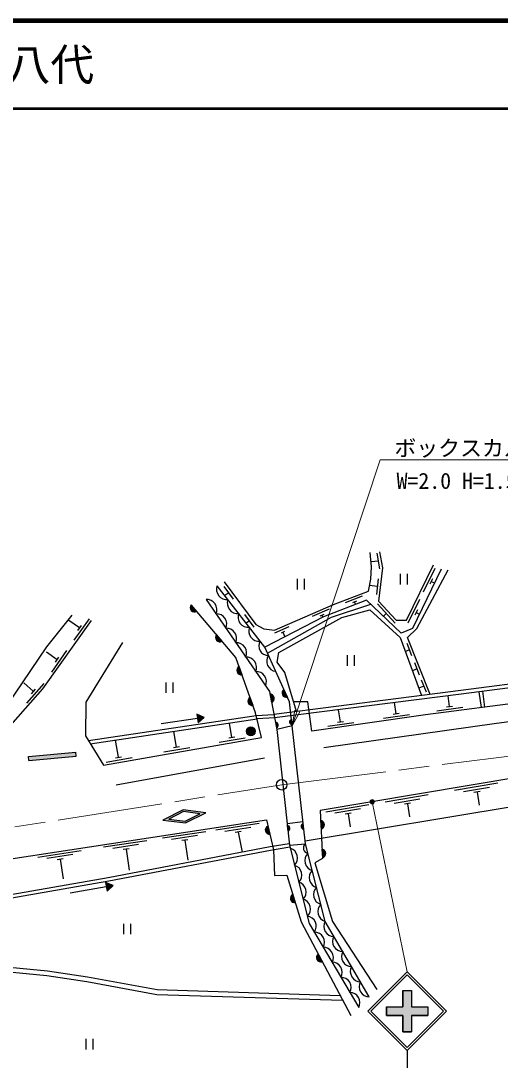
# Model space of a CAD drawing. Units: millimetres at full size, sheet at 1:1000; details may follow other scales. Extents: x 40000 to 680000, y 20000 to 380000.
# Drawn here: x 431650 to 486439, y 260786 to 380000 of the extents above; entities that cross this region are included whole.
import ezdxf
from ezdxf.enums import TextEntityAlignment as Align

# ---------------------------------------------------------------- set-up
doc = ezdxf.new("R2010")
doc.units = ezdxf.units.MM
doc.header["$LTSCALE"] = 1000
doc.linetypes.add('CHAIN', pattern=[18.5, 12, -1.5, 3.5, -1.5])
doc.linetypes.add('DASHED', pattern=[7.5, 6, -1.5])
for name, color, linetype, lineweight in [('M-BGD', 7, 'Continuous', 25), ('M-BMK', 2, 'CHAIN', 13), ('M-BMK-SRVR', 3, 'Continuous', 25), ('M-STR-HTXT', 7, 'Continuous', 13), ('M-STR-STR1', 1, 'Continuous', 25), ('M-STR-STRC', 7, 'Continuous', 25), ('M-TTL', 2, 'Continuous', 140), ('M-TTL-LINE', 7, 'Continuous', 50)]:
    doc.layers.add(name, color=color, linetype=linetype, lineweight=lineweight)
doc.layers.add('M-TTL-TXT', color=7, linetype='Continuous')
doc.styles.add('ＭＳ ゴシック', font='')
doc.styles.get('ＭＳ ゴシック').set_extended_font_data('MS Gothic')

# ---------------------------------------------------------------- blocks, each defined once
blk = doc.blocks.new('open_arrow')
at = {"color": 0, "linetype": 'Continuous', "lineweight": -2}
blk.add_lwpolyline([(7.5, 1.25), (0, 0), (7.5, -1.25)], dxfattribs=at)

msp = doc.modelspace()

# ---------------------------------------------------------------- hatches: boundary and pattern name
at = {"layer": 'M-BGD'}
for points in [[(451761, 312519, -0.82183), (451120, 313275)], [(454649, 309110, -0.82183), (454008, 309866)], [(456934, 305283, -0.82183), (456601, 306216)], [(460108, 303085, -0.82183), (460302, 302113)], [(462129, 302713, -0.82183), (461721, 303616)], [(458194, 301759, -0.82183), (457860, 302692)], [(451903, 299786), (452620, 300399), (451755, 300775)], [(457439, 298817, -0.41421), (457939, 299317, -0.41421), (458439, 298817, -1)], [(460876, 299226), (460754, 299840, -0.84072)], [(462594, 300195), (462663, 299573, -0.84072)], [(465918, 288637, -0.82183), (465964, 287648)], [(460114, 287025, -0.82183), (459889, 287990)], [(462179, 287426), (462111, 288048, -0.84072)], [(463924, 288246), (463993, 287624, -0.84072)], [(466072, 285341, -0.82183), (466118, 284351)], [(441504, 280560), (442207, 281190), (441334, 281546)], [(463012, 279228, -0.82183), (462726, 280176)], [(466089, 272485, -0.82183), (465624, 273360)]]:
    msp.add_hatch(color=256, dxfattribs=at).paths.add_polyline_path(points)
at = {"layer": 'M-STR-HTXT'}
msp.add_hatch(color=256, dxfattribs=at).paths.add_polyline_path([(472042, 290895, -1), (471603, 290656, -1)])
at = {"layer": 'M-STR-STRC'}
for points in [[(437992, 295995), (437949, 296443), (432507, 295930), (432549, 295482)], [(475299, 266351), (475298, 264491), (476298, 264491), (476299, 266351), (478159, 266351), (478159, 267351), (476299, 267351), (476300, 269211), (475300, 269211), (475299, 267351), (473439, 267351), (473439, 266351)]]:
    msp.add_hatch(color=256, dxfattribs=at).paths.add_polyline_path(points)
h = msp.add_hatch(color=256, dxfattribs=at)
h.paths.add_polyline_path([(450213, 289839), (447874, 288680), (450465, 288360), (452804, 289518)])
h.paths.add_polyline_path([(452118, 289401), (450431, 288557), (448561, 288797), (450247, 289641)], flags=16)

# ---------------------------------------------------------------- linework, layer by layer
at = {"layer": 'M-BGD'}
for p, q in [((472688, 317384), (472380, 319158)), ((472534, 318271), (471680, 318170)), ((478957, 317425), (477636, 314732)), ((463232, 316234), (463232, 315034)), ((464032, 316234), (464032, 315034)), ((472330, 314470), (472533, 316258)), ((475003, 316804), (475003, 315604)), ((475803, 316804), (475803, 315604)), ((478720, 316260), (478412, 315632)), ((478566, 315946), (478928, 315773)), ((455952, 313926), (454879, 315371)), ((472432, 315364), (471515, 315468)), ((455415, 314648), (454979, 314325)), ((470678, 314244), (468714, 313503)), ((470031, 313679), (469573, 313506)), ((469802, 313593), (469908, 313311)), ((477217, 313877), (475896, 311184)), ((451761, 312519), (451120, 313275)), ((466884, 312775), (464960, 311932)), ((474441, 311180), (472408, 313385)), ((476980, 312712), (476671, 312084)), ((476826, 312398), (477219, 312205)), ((438370, 310623), (437146, 311490)), ((437748, 309225), (439482, 311674)), ((458321, 310734), (457248, 312179)), ((457784, 311457), (457417, 311177)), ((466267, 312177), (465818, 311980)), ((466043, 312079), (466144, 311848)), ((473424, 312283), (473091, 311975)), ((438168, 310337), (438573, 310908)), ((462295, 310765), (460646, 310043)), ((461783, 310214), (461398, 310045)), ((461591, 310129), (461818, 309612)), ((454649, 309110), (454008, 309866)), ((476360, 307440), (475810, 308836)), ((435797, 306988), (434572, 307855)), ((435175, 305591), (436908, 308039)), ((476085, 308138), (475605, 307956)), ((435594, 306703), (435999, 307274)), ((468968, 307504), (468968, 306304)), ((469768, 307504), (469768, 306304)), ((477225, 305245), (476675, 306640)), ((456934, 305283), (456601, 306216)), ((476950, 305943), (476412, 305731)), ((433109, 303358), (431984, 304351)), ((432341, 302035), (434326, 304285)), ((448214, 304399), (448214, 303199)), ((449014, 304399), (449014, 303199)), ((478002, 303274), (477452, 304669)), ((432877, 303096), (433340, 303621)), ((460108, 303085), (460302, 302113)), ((462129, 302713), (461721, 303616)), ((477727, 303971), (477136, 303738)), ((480656, 301663), (480499, 302889)), ((458194, 301759), (457860, 302692)), ((474557, 300824), (474372, 302106)), ((480309, 301618), (481003, 301708)), ((439365, 297756), (458564, 300618)), ((451755, 300775), (451903, 299786)), ((452620, 300399), (451755, 300775)), ((468180, 299905), (467980, 301290)), ((473115, 300313), (476084, 300741)), ((474210, 300774), (474903, 300874)), ((479207, 301173), (482182, 301559)), ((439591, 297386), (458656, 300227)), ((451829, 300280), (447675, 299657)), ((452620, 300399), (451903, 299786)), ((455762, 298124), (455518, 299760)), ((460754, 299840), (460876, 299226)), ((462663, 299573), (462594, 300195)), ((466738, 299394), (469708, 299822)), ((467834, 299855), (468526, 299955)), ((449431, 297014), (449123, 298806)), ((454336, 297569), (457291, 298088)), ((455417, 298064), (456107, 298185)), ((442829, 295856), (442485, 297817)), ((448005, 296459), (450960, 296977)), ((449086, 296953), (449775, 297074)), ((441404, 295301), (444358, 295820)), ((442484, 295796), (443174, 295916)), ((486162, 292875), (481230, 292048)), ((485225, 292413), (482266, 291918)), ((478209, 291542), (473278, 290715)), ((477272, 291081), (474314, 290585)), ((484140, 291928), (483450, 291812)), ((483795, 291870), (484043, 290390)), ((471428, 290405), (466497, 289579)), ((470492, 289944), (467533, 289448)), ((476188, 290595), (475497, 290479)), ((475843, 290537), (476091, 289058)), ((462084, 288297), (463896, 288499)), ((465918, 288637), (465964, 287648)), ((469407, 289458), (468717, 289343)), ((469062, 289400), (469310, 287921)), ((452787, 287346), (447845, 286591)), ((458887, 288277), (453944, 287522)), ((457944, 287829), (454978, 287377)), ((456852, 287359), (456160, 287254)), ((456506, 287306), (456947, 284999)), ((460114, 287025), (459889, 287990)), ((462111, 288048), (462179, 287426)), ((463993, 287624), (463924, 288246)), ((446058, 286319), (441115, 285564)), ((451844, 286898), (448879, 286446)), ((450753, 286428), (450061, 286323)), ((450407, 286375), (450754, 284099)), ((438537, 285171), (433594, 284416)), ((445115, 285871), (442149, 285418)), ((444023, 285401), (443331, 285295)), ((443677, 285348), (444042, 282960)), ((466072, 285341), (466118, 284351)), ((437593, 284723), (434628, 284270)), ((436502, 284253), (435810, 284147)), ((436156, 284200), (436498, 281958)), ((441334, 281546), (441504, 280560)), ((442207, 281190), (441334, 281546)), ((441419, 281053), (437281, 280336)), ((442207, 281190), (441504, 280560)), ((463012, 279228), (462726, 280176)), ((443389, 276825), (443389, 275625)), ((444189, 276825), (444189, 275625)), ((466089, 272485), (465624, 273360)), ((439096, 263666), (439096, 262466)), ((439896, 263666), (439896, 262466))]:
    msp.add_line(p, q, dxfattribs=at)
at = {"layer": 'M-BGD', "linetype": 'DASHED'}
for p, q in [((484017, 303341), (484253, 301526)), ((484413, 303393), (484649, 301577)), ((458564, 300618), (460573, 300747)), ((460651, 300354), (458656, 300227))]:
    msp.add_line(p, q, dxfattribs=at)
at = {"layer": 'M-BGD'}
for points in [[(454875, 315880), (458494, 311004), (459423, 310546), (460637, 310367), (467387, 313323), (471404, 314839), (471648, 316220), (471723, 317620), (471588, 319266)], [(472657, 319317), (472975, 317485), (472542, 313682), (474541, 311514), (475729, 311526), (478818, 317823)], [(479680, 317345), (476427, 310549), (475121, 310050), (471170, 313797)], [(478422, 303027), (475849, 309555), (476910, 310563), (480483, 317278)], [(462677, 299445), (462374, 302172), (459541, 308435), (454103, 315456)], [(452816, 313885), (460055, 303353), (460914, 299034)], [(471170, 313797), (466244, 311899), (459541, 308435)], [(443288, 308964), (439090, 302150), (439029, 298308), (441081, 294940), (459155, 298110), (458491, 300926), (456235, 307238), (451159, 313229)], [(459844, 307765), (467155, 311843), (471658, 313334)], [(463143, 301075), (461844, 305555), (460962, 306722), (461139, 307824), (468326, 311835), (471545, 312716), (475028, 309543), (477440, 302901)], [(428226, 299044), (434636, 308457), (437525, 312099)], [(428226, 299044), (429367, 298209), (434176, 303662), (439710, 311476)], [(534418, 308773), (531341, 308774), (527246, 308740), (522760, 308542), (519883, 308340), (513314, 307646), (500765, 305908), (481934, 303475), (460573, 300747)], [(534412, 309187), (534445, 306895), (521368, 306186), (513209, 305430), (501462, 303762), (477911, 300702), (464926, 298829), (464445, 302172), (462825, 302172)], [(534424, 308373), (531342, 308374), (527257, 308340), (522783, 308143), (519918, 307942), (513362, 307249), (500818, 305511), (481985, 303079), (460651, 300354)], [(514556, 293396), (511224, 296047), (488574, 293583), (465865, 289777), (466122, 284267), (465239, 283788), (467283, 277087), (472327, 269318)], [(533969, 294729), (529071, 294526), (526123, 294357), (516623, 293624), (506206, 292476), (488482, 290294), (464144, 286270)], [(425985, 283558), (459722, 288708), (460524, 285266), (460661, 282337), (462062, 282376), (463676, 277028), (469352, 266344)], [(462414, 285579), (460205, 285213), (441717, 281684), (421433, 278149)], [(462337, 285971), (460134, 285607), (441645, 282078), (421755, 278611)], [(462354, 285817), (464615, 276869), (470267, 267259)], [(471485, 268477), (466433, 277068), (464177, 285976)], [(398322, 257070), (406937, 266910), (412608, 272003), (420964, 271842), (426191, 271650), (429499, 271391), (434627, 270897), (439192, 270237), (447179, 268758), (468427, 268085)], [(412359, 272558), (420979, 272391), (426223, 272199), (429547, 271939), (434693, 271443), (439281, 270780), (447239, 269306), (468129, 268645)]]:
    msp.add_lwpolyline(points, dxfattribs=at)
msp.add_circle((457939, 298817), 500, dxfattribs=at)
for centre, radius, start, end in [((455181, 315026), 1160, 158.24547, 277.27509), ((452897, 312727), 1160, 334.989, 94.01862), ((456405, 313445), 1160, 158.24547, 277.27509), ((451515, 312960), 505, 141.44672, 299.10491), ((454030, 311079), 1160, 334.989, 94.01862), ((457630, 311864), 1160, 158.24547, 277.27509), ((455163, 309431), 1160, 334.989, 94.01862), ((458855, 310282), 1160, 158.24547, 277.27509), ((454403, 309551), 505, 141.44672, 299.10491), ((456296, 307783), 1160, 334.989, 94.01862), ((459915, 308569), 1072, 148.35634, 272.69345), ((457429, 306135), 1160, 334.989, 94.01862), ((460914, 306829), 1160, 144.82079, 263.85041), ((456859, 305782), 505, 120.83923, 278.49742), ((458562, 304486), 1160, 334.989, 94.01862), ((460109, 302580), 505, 292.4131, 90.0713), ((462014, 303205), 505, 125.5065, 283.16469), ((458119, 302258), 505, 120.83923, 278.49742), ((460761, 299522), 318, 291.13333, 91.35107), ((462683, 299890), 318, 106.24303, 266.46076), ((465844, 288138), 505, 283.83702, 81.49521), ((460097, 287529), 505, 114.27962, 271.93781), ((462091, 287731), 318, 286.11001, 86.32774), ((464013, 287941), 318, 106.24303, 266.46076), ((462121, 284336), 1160, 314.66448, 73.6941), ((464589, 285484), 642, 129.98162, 258.44451), ((465997, 284841), 505, 283.83702, 81.49521), ((465277, 284031), 1160, 134.69826, 253.72788), ((462611, 282397), 1160, 314.66448, 73.6941), ((465768, 282092), 1160, 134.69826, 253.72788), ((463101, 280458), 1160, 314.66448, 73.6941), ((462963, 279730), 505, 117.95887, 275.61706), ((466259, 280153), 1160, 134.69826, 253.72788), ((463591, 278519), 1160, 314.66448, 73.6941), ((466750, 278214), 1160, 134.69826, 253.72788), ((464278, 276558), 1143, 323.54315, 83.55273), ((467435, 276532), 1159, 150.64291, 269.73802), ((465197, 274718), 1160, 330.94636, 89.97598), ((468444, 274809), 1160, 150.94636, 269.97598), ((465943, 272969), 505, 129.15083, 286.80902), ((466211, 272994), 1160, 330.94636, 89.97598), ((469458, 273085), 1160, 150.94636, 269.97598), ((467225, 271270), 1160, 330.94636, 89.97598), ((470472, 271361), 1160, 150.94636, 269.97598), ((468239, 269546), 1160, 330.94636, 89.97598), ((471486, 269637), 1160, 150.94636, 269.97598), ((469253, 267822), 1160, 330.94636, 89.97598)]:
    msp.add_arc(centre, radius, start, end, dxfattribs=at)
at = {"layer": 'M-BMK'}
msp.add_lwpolyline([(381078, 280020), (461468, 292706), (510661, 298877), (522035, 299965), (530717, 300543), (540319, 300876)], dxfattribs=at)
at = {"layer": 'M-BMK-SRVR'}
msp.add_circle((461468, 292706), 600, dxfattribs=at)
at = {"layer": 'M-STR-HTXT'}
msp.add_line((471822, 290776), (475798, 271351), dxfattribs=at)
msp.add_lwpolyline([(462677, 299445), (472725, 329829), (497858, 329829)], dxfattribs=at)
msp.add_circle((471822, 290776), 250, dxfattribs=at)
at = {"layer": 'M-STR-STR1'}
msp.add_lwpolyline([(460914, 299034), (462354, 285817), (464177, 285976), (462677, 299445)], close=True, dxfattribs=at)
at = {"layer": 'M-STR-STRC'}
for p, q in [((432507, 295930), (437949, 296443)), ((432549, 295482), (432507, 295930)), ((432549, 295482), (437992, 295995)), ((437992, 295995), (437949, 296443)), ((442552, 292690), (459492, 295798)), ((471298, 266851), (475798, 271351)), ((471652, 266851), (475798, 270998)), ((480299, 266851), (475798, 271351)), ((479945, 266851), (475798, 270998)), ((475300, 269211), (475299, 267351)), ((475300, 269211), (476300, 269211)), ((476300, 269211), (476299, 267351)), ((473439, 267351), (475299, 267351)), ((473439, 267351), (473439, 266351)), ((476299, 267351), (478159, 267351)), ((478159, 267351), (478159, 266351)), ((471298, 266851), (475798, 262351)), ((471652, 266851), (475798, 262704)), ((473439, 266351), (475299, 266351)), ((475299, 266351), (475298, 264491)), ((475798, 262704), (479945, 266851)), ((475799, 262351), (480299, 266851)), ((476299, 266351), (476298, 264491)), ((476299, 266351), (478159, 266351)), ((475298, 264491), (476298, 264491)), ((475799, 262351), (475799, 260351))]:
    msp.add_line(p, q, dxfattribs=at)
msp.add_lwpolyline([(466298, 296968), (486008, 299738), (503661, 302084), (514980, 303274), (524638, 303976), (537199, 304497)], dxfattribs=at)
for points in [[(450465, 288360), (452804, 289518), (450213, 289839), (447874, 288680)], [(450431, 288557), (452118, 289401), (450247, 289641), (448561, 288797)], [(473439, 267351), (475299, 267351), (475300, 269211), (476300, 269211), (476299, 267351), (478159, 267351), (478159, 266351), (476299, 266351), (476298, 264491), (475298, 264491), (475299, 266351), (473439, 266351)]]:
    msp.add_lwpolyline(points, close=True, dxfattribs=at)
at = {"layer": 'M-TTL'}
msp.add_line((680000, 380000), (40000, 380000), dxfattribs=at)
at = {"layer": 'M-TTL-LINE'}
msp.add_line((40000, 370000), (680000, 370000), dxfattribs=at)

# ---------------------------------------------------------------- block references
at = {"layer": 'M-STR-HTXT', "xscale": 240, "yscale": 240, "rotation": 71.7}
msp.add_blockref('open_arrow', (462677, 299445), dxfattribs=at)

# ---------------------------------------------------------------- texts
at = {"layer": 'M-STR-HTXT', "style": 'ＭＳ ゴシック'}
for s, p in [('ボックスカルバート', (474358, 329714)), ('W=2.0 H=1.5 L=11.3', (474600, 325974))]:
    msp.add_text(s, height=1833, dxfattribs=at).set_placement(p, align=Align.BOTTOM_LEFT)
at = {"layer": 'M-TTL-TXT', "style": 'ＭＳ ゴシック'}
msp.add_text('周南市大字八代', height=3666, dxfattribs=at).set_placement((405024, 375000), align=Align.MIDDLE_LEFT)

doc.saveas('drawing.dxf')
